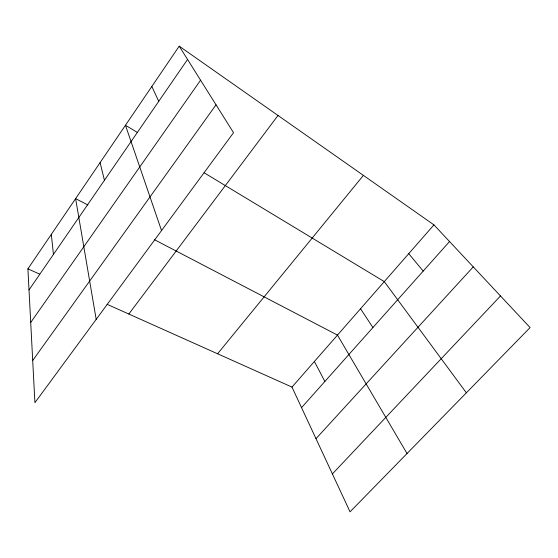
<?xml version="1.0" encoding="UTF-8"?>
<svg xmlns="http://www.w3.org/2000/svg" width="558" height="558" viewBox="0 0 558 558"><rect width="100%" height="100%" fill="white"/><g stroke="black" fill="none" stroke-linecap="round" stroke-linejoin="round"><path stroke-width="0.84" d="M179.216 46.168L233.53 132.685L34.917 402.674L27.9 268.837L179.216 46.168L433.936 224.874L530.1 327.581L350.054 511.832L291.98 387.092L107.08 304.298M29.009 289.937L187.551 59.448M30.711 322.482L200.573 80.185M32.706 360.489L216.037 104.82M128.828 314.035L278.01 115.471M217.592 353.786L363.404 175.386M291.98 387.092L433.936 224.874M301.55 407.647L449.539 241.53M315.995 438.672L473.261 266.877M332.401 473.916L500.491 295.956M27.9 268.837L39.73 274.138M87.941 205.037L75.616 198.62L96.192 319.378M154.545 239.752L337.478 335.1L407.033 453.521M137.219 132.358L125.466 125.257L161.527 230.566M204.165 172.799L384.288 281.609L466.362 392.804M408.742 253.667L423.201 271.09M360.545 308.741L372.911 327.539M314.398 361.472L324.861 381.477M151.832 86.469L158.737 101.333M100.084 162.615L104.444 180.269M51.322 234.374L53.442 254.413"/></g></svg>
